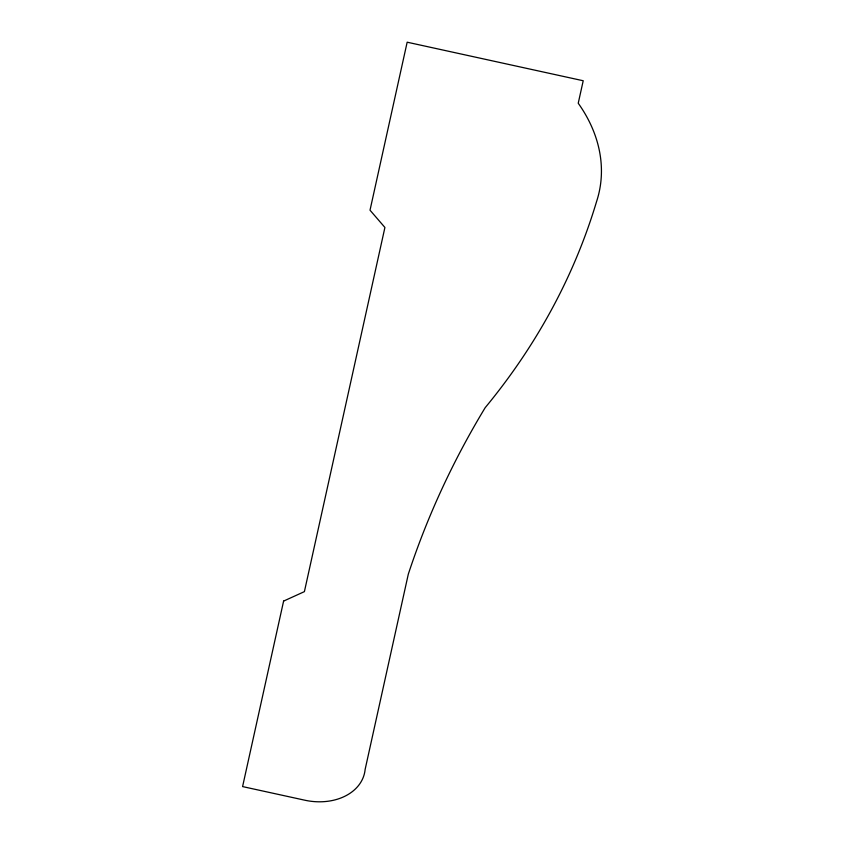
<?xml version="1.0" encoding="UTF-8"?>
<svg xmlns="http://www.w3.org/2000/svg" width="844" height="844" viewBox="0 0 844 844"><rect width="100%" height="100%" fill="white"/><g stroke="black" fill="none" stroke-linecap="round" stroke-linejoin="round"><path stroke-width="1.27" d="M283.605 601.086L242.587 786.587L303.998 800.028A52.539 39.351 12.2 0 0 365.125 769.464L408.306 574.163A1396.894 1046.212 12.2 0 1 485.173 407.684A991.964 742.931 12.2 0 0 596.56 201.589A172.619 129.29 12.2 0 0 578.235 103.242L583.215 80.75L407.167 42.2L370.02 210.198L384.917 227.469L304.399 591.633L283.605 601.086"/></g></svg>
